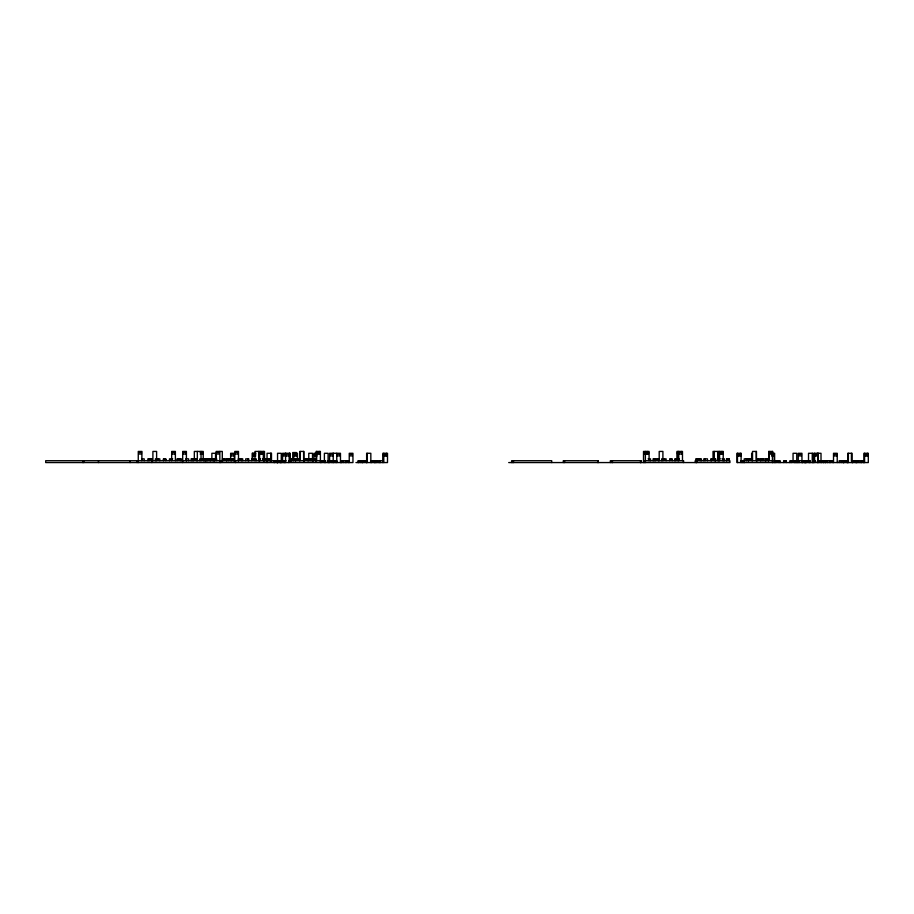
<?xml version="1.0" encoding="UTF-8"?>
<svg xmlns="http://www.w3.org/2000/svg" width="914" height="914" viewBox="0 0 914 914"><rect width="100%" height="100%" fill="white"/><g stroke="black" fill="none" stroke-linecap="round" stroke-linejoin="round"><path stroke-width="1.37" d="M200.12 452.361L202.622 452.361L202.622 454.029L200.12 454.029M316.712 452.361L319.786 452.361M677.937 452.361L678.565 452.361M255.874 453.287L252.161 453.287L252.161 459.913M317.684 453.287L313.97 453.287L313.97 459.913M770.399 453.287L774.626 453.287L774.626 462.564M316.712 454.029L319.786 454.029M677.937 454.029L678.565 454.029M252.755 454.212L255.817 454.212M285.694 454.212L283.18 454.212L283.18 455.892L285.694 455.892M317.078 454.212L314.576 454.212L314.576 455.892L317.078 455.892M737.587 454.212L740.58 454.212L740.58 455.892L737.587 455.892M771.496 454.212L773.998 454.212L773.998 455.892L771.496 455.892M864.53 454.212L867.694 454.212L867.694 455.892L864.53 455.892M252.755 455.892L255.817 455.892M141.796 458.851L144.206 458.851L144.206 460.713M172.7 458.851L169.478 458.851L169.478 460.713M185.965 458.851L188.65 458.851L188.65 460.713M216.687 458.851L206.735 458.851L206.735 460.713M259.325 458.851L260.536 458.851M262.547 458.851L267.094 458.851L267.094 460.713M299.666 458.851L291.36 458.851L291.36 460.713M303.848 458.851L312.165 458.851L312.165 460.713M648.106 458.851L650.517 458.851L650.517 460.713M679.148 458.851L674.726 458.851L674.726 460.713M718.084 458.851L720.175 458.851M721.946 458.851L724.539 458.851L724.539 460.713M729.189 458.851L726.687 458.851L726.687 460.713M752.53 458.851L744.225 458.851L744.225 460.713M756.723 458.851L765.029 458.851L765.029 460.713M163.446 459.411L165.857 459.411M215.51 459.411L216.664 459.411M231.722 459.411L234.144 459.411M263.426 459.411L264.089 459.411L263.426 460.153M267.379 459.411L269.79 459.411M313.274 459.411L315.684 459.411M669.745 459.411L672.167 459.411M765.658 459.411L768.068 459.411M163.446 460.153L165.857 460.153M216.664 460.153L215.51 460.153L215.578 453.287L211.865 453.287L211.865 459.913M231.722 460.153L234.144 460.153M267.379 460.153L269.79 460.153M313.274 460.153L315.684 460.153M669.745 460.153L672.167 460.153M765.658 460.153L768.068 460.153M137.843 460.713L45.7 460.713L45.7 462.564L352.953 462.564L352.953 453.287L349.239 453.287L349.239 462.564M138.265 460.713L277.308 460.713L277.308 462.564M281.501 460.713L286.071 460.713M320.391 460.713L288.835 460.713L288.835 462.564M327.589 460.713L335.895 460.713L335.895 462.564M370.581 460.713L378.899 460.713L378.899 462.564M382.68 460.713L379.778 460.713L379.778 462.564M643.513 460.713L683.603 460.713L683.603 462.564M740.523 460.713L772.433 460.713M798.619 460.713L789.856 460.713L789.856 462.564M812.626 460.713L815.414 460.713M818.053 460.713L825.376 460.713L825.376 462.564M847.724 460.713L839.166 460.713L839.166 462.564M851.665 460.713L859.971 460.713L859.971 462.564M863.936 460.713L861.137 460.713L861.137 462.564M277.605 461.273L280.015 461.273M346.178 461.273L348.588 461.273M375.22 461.273L375.883 461.273L375.22 462.016M783.812 461.273L786.223 461.273M808.49 461.273L807.336 461.273L807.336 462.016L808.49 462.016L808.524 453.287L813.14 453.287L813.14 461.239M814.922 461.273L813.757 461.273L813.757 462.016L814.922 462.016M817.265 461.273L817.927 461.273M821.343 461.273L823.754 461.273M830.449 461.273L832.86 461.273M853.105 461.273L854.613 461.273L854.613 462.016L853.105 462.016M861.525 461.273L863.936 461.273M277.605 462.016L280.015 462.016M346.178 462.016L348.588 462.016M783.812 462.016L786.223 462.016M817.265 462.016L817.927 462.016M821.343 462.016L823.754 462.016M830.449 462.016L832.86 462.016M861.525 462.016L863.936 462.016M355.946 462.564L387.502 462.564L387.502 453.287L382.84 453.287L382.68 462.564M508.71 462.564L729.966 462.564L729.875 460.713L695.2 460.713L695.2 462.564M867.637 453.287L867.637 455.937M867.032 454.212L867.032 455.892M865.192 454.212L865.192 455.892M864.587 453.287L864.587 462.564M863.936 462.564L863.924 453.287L868.3 453.287L868.3 462.564L736.992 462.564L736.992 453.287L741.185 453.287L741.037 462.564M863.547 460.713L863.547 462.564M861.525 460.713L861.525 462.564M857.88 460.713L857.88 462.564M856.452 460.713L856.452 462.564M853.276 461.273L853.276 462.016M852.888 461.273L852.888 462.016M852.739 460.713L852.739 462.564M852.613 461.273L852.613 462.016M852.351 460.713L852.351 462.564M852.077 462.564L852.088 453.287L847.712 453.287L847.724 462.564M851.425 453.287L851.425 461.239M848.375 453.287L848.375 462.564M847.335 460.713L847.335 462.564M847.061 460.713L847.061 462.564M844.01 460.713L844.01 462.564M843.793 461.273L843.793 462.016M843.622 460.713L843.622 462.564M843.348 460.713L843.348 462.564M843.108 460.713L843.108 462.564M841.257 460.713L841.257 462.564M837.224 462.564L837.224 453.287L833.511 453.287L833.511 462.564M832.86 462.564L832.86 460.713L830.449 460.713L830.449 462.564M829.558 462.564L829.558 460.713L825.616 460.713L825.616 462.564M827.478 460.713L827.478 462.564M823.754 460.713L823.754 462.564M823.537 461.273L823.537 462.016M823.331 460.713L823.331 462.564M821.343 460.713L821.343 462.564M821.012 461.239L821.012 453.287L814.134 453.287L814.134 462.564M820.921 460.713L820.932 462.564M818.853 460.713L818.853 462.564M818.327 453.287L818.327 461.239M817.847 453.287L817.847 462.564M817.722 460.713L817.722 462.564M817.299 453.287L817.299 455.937M815.219 454.212L815.219 455.892M814.614 453.287L814.614 461.239M813.3 460.713L813.3 462.564M812.866 460.713L812.866 462.564M812.238 453.287L812.238 462.564M810.158 462.564L810.158 460.713L805.314 460.713L805.314 462.564M809.735 460.713L809.735 462.564M808.959 460.713L808.959 462.564M806.525 460.713L806.525 462.564M805.737 460.713L805.737 462.564M805.463 460.713L805.463 462.564M804.571 462.564L804.571 460.713L799.27 460.713L799.27 462.564M804.16 460.713L804.16 462.564M802.595 460.713L802.595 462.564M802.481 460.713L802.481 462.564M801.955 461.239L801.955 453.287L798.242 453.287L798.242 462.564M801.692 460.713L801.692 462.564M797.876 461.273L797.876 462.016M797.408 460.713L797.408 462.564M796.768 461.239L796.768 453.287L793.055 453.287L793.055 461.239M796.551 460.713L796.551 462.564M795.648 460.713L795.648 462.564M794.437 460.713L794.437 462.564M791.444 461.273L791.444 462.016M791.227 460.713L791.227 462.564M786.223 462.564L786.223 460.713L783.812 460.713L783.812 462.564M780.19 462.564L780.19 460.713L775.769 460.713L775.769 462.564M778.979 460.713L778.979 462.564M772.89 460.713L772.89 462.564M772.696 460.713L772.696 451.436L768.72 451.436L768.72 460.713M772.433 451.436L772.433 462.564M771.827 452.361L771.827 454.029M769.577 452.361L769.577 454.029M768.982 451.436L768.982 459.388M768.525 460.713L768.525 458.851L765.658 458.851L765.658 460.713M768.068 458.851L768.068 460.713M766.115 458.851L766.115 460.713M762.939 458.851L762.939 460.713M761.042 458.851L761.076 460.713M760.585 458.851L760.585 460.713M757.135 458.851L757.135 460.713M756.872 458.851L756.872 460.713M756.484 460.713L756.484 451.436L752.519 451.436L752.519 460.713M756.232 451.436L756.232 460.713M752.142 453.287L752.142 459.913M751.868 458.851L751.868 460.713M751.628 453.287L751.628 459.913M748.6 458.851L748.6 460.713M748.406 458.851L748.406 460.713M748.155 458.851L748.166 460.713M746.315 458.851L746.315 460.713M744.304 460.713L744.304 462.564M743.847 460.713L743.847 462.564M742.248 460.713L742.248 462.564M740.694 453.287L740.694 455.937M740.1 454.212L740.1 455.892M738.078 454.212L738.078 455.892M737.472 453.287L737.472 462.564M729.109 458.851L729.109 460.713M726.779 458.851L726.779 460.713M723.157 460.713L723.282 451.436L718.21 451.436L718.21 459.388M723.065 458.851L723.065 460.713M721.923 451.436L721.923 454.087M721.317 452.361L721.317 454.029M720.175 452.361L720.175 454.029M719.569 451.436L719.569 460.713M719.204 459.411L719.204 460.153M718.644 458.851L718.735 460.713M718.004 460.713L718.004 451.436L713.023 451.436L713.023 459.388M715.593 460.713L715.593 458.851L711.081 458.851L711.081 460.713M715.513 458.851L715.513 460.713M714.394 458.851L714.394 460.713M714.291 451.436L714.291 459.388M711.172 458.851L711.172 460.713M707.459 460.713L707.459 458.851L703.78 458.851L703.78 460.713M705.048 458.851L705.048 460.713M701.415 460.713L701.415 458.851L695.737 458.851L695.737 460.713M700.215 458.851L700.215 460.713M697.405 459.411L697.405 460.153M696.936 458.851L696.994 460.713M682.484 460.713L682.484 451.436L676.92 451.436L676.92 459.388M681.695 451.436L681.695 454.087M678.771 451.436L678.771 460.713M677.982 451.436L677.982 460.713M677.525 452.361L677.525 454.029M675.789 458.851L675.789 460.713M672.167 460.713L672.167 458.851L669.745 458.851L669.745 460.713M666.123 460.713L666.123 458.851L661.702 458.851L661.702 460.713M662.901 460.713L662.913 451.436L659.2 451.436L659.2 460.713M662.17 459.411L662.17 460.153M658.571 460.713L658.571 458.851L653.087 458.851L653.087 460.713M655.349 458.851L655.349 460.713M654.675 459.411L654.675 460.153M654.138 458.851L654.138 460.713M649.077 460.713L649.077 451.436L643.513 451.436L643.513 462.564M647.226 451.436L647.226 454.087M646.621 452.361L646.621 454.029M645.97 452.361L645.97 454.029M645.364 451.436L645.364 462.564M644.564 460.713L644.564 462.564M640.988 462.564L640.988 460.713L610.346 460.713L610.346 462.564M640.794 460.713L640.794 462.564M640.543 460.713L640.543 462.564M612.403 460.713L612.403 462.564M611.946 460.713L611.946 462.564M598.064 462.564L598.064 460.713L563.298 460.713L563.298 462.564M597.973 460.713L597.973 462.564M564.566 460.713L564.566 462.564M551.702 462.564L551.702 460.713L511.612 460.713L511.612 462.564M513.462 460.713L513.462 462.564M512.674 460.713L512.674 462.564M386.553 453.287L386.553 455.937M385.959 454.212L385.959 455.892M384.394 454.212L384.394 455.892M383.789 453.287L383.789 462.564M380.258 460.713L380.258 462.564M376.808 460.713L376.808 462.564M375.186 460.713L375.186 462.564M374.946 460.713L374.946 462.564M374.706 460.713L374.706 462.564M371.484 460.713L371.484 462.564M370.833 462.564L370.833 453.287L366.64 453.287L366.64 462.564M367.12 453.287L367.12 462.564M366.468 462.564L366.468 460.713L358.094 460.713L358.094 462.564M362.755 460.713L362.755 462.564M362.275 460.713L362.275 462.564M362.035 460.713L362.035 462.564M360.185 460.713L360.185 462.564M358.505 460.713L358.505 462.564M348.588 462.564L348.588 460.713L346.178 460.713L346.178 462.564M345.286 462.564L345.286 460.713L341.345 460.713L341.345 462.564M343.196 460.713L343.196 462.564M341.105 460.713L341.105 462.564M340.476 462.564L340.476 453.287L329.577 453.287L329.577 461.239M336.786 460.713L336.786 462.564L336.74 453.287M333.804 460.713L333.804 462.564M333.279 453.287L333.164 462.564L333.153 460.713M333.027 453.287L333.027 455.937M331.953 460.713L331.953 462.564M329.44 460.713L329.44 462.564M329.177 461.273L329.211 462.016M328.743 460.713L328.743 462.564M328.103 462.564L328.092 453.287L324.39 453.287L324.39 461.239M325.613 462.564L325.613 460.713L321.18 460.713L321.191 462.564M325.144 461.273L325.144 462.016M324.401 460.713L324.401 462.564M320.391 462.564L320.391 451.436L316.107 451.436L316.107 460.713M319.82 451.436L319.82 454.087M319.214 452.361L319.214 454.029M317.272 452.361L317.272 454.029M316.678 451.436L316.678 460.713M315.684 460.713L315.684 458.851L313.045 458.851L313.045 460.713M315.456 458.851L315.456 460.713M313.274 458.851L313.274 460.713M312.497 461.239L312.497 453.287L308.783 453.287L308.783 459.913M310.075 458.851L310.075 460.713M308.201 458.851L308.201 460.713M307.972 458.851L307.972 460.713M304.488 458.851L304.488 460.713M304.259 458.851L304.259 460.713M303.848 460.713L303.836 451.436L299.906 451.436L299.906 459.388M303.619 451.436L303.619 460.713M300.123 451.436L300.123 460.713M299.484 458.851L299.484 460.713M297.461 459.913L297.461 453.287L293.76 453.287L293.76 459.913M296.444 456.52L296.444 452.544L292.731 452.544L292.731 459.171M295.77 458.851L295.77 460.713M295.542 458.851L295.542 460.713M295.302 458.851L295.302 460.713M293.44 458.851L293.44 460.713M291.772 458.851L291.772 460.713M290.264 461.239L290.264 453.287L282.586 453.287L282.586 461.239M289.658 454.212L289.658 455.892M289.544 453.287L289.544 461.239M289.281 453.287L289.281 461.239M285.831 453.287L285.831 455.937M285.568 453.287L285.568 462.564M284.357 460.713L284.357 462.564M283.934 460.713L283.934 462.564M281.912 460.713L281.912 462.564M281.261 462.564L281.261 453.287L277.548 453.287L277.548 462.564M280.735 462.564L280.735 460.713L277.605 460.713L277.605 462.564M280.301 460.713L280.301 462.564M280.015 460.713L280.015 462.564M277.89 460.713L277.89 462.564M276.896 460.713L276.896 462.564M274.691 460.713L274.691 462.564M274.086 460.713L274.086 462.564M271.492 461.239L271.492 453.287L267.059 453.287L267.037 462.564M271.058 453.287L271.058 461.239M270.773 453.287L270.773 461.239M270.395 460.713L270.395 458.851L267.379 458.851L267.379 460.713M269.79 458.851L269.79 460.713M267.985 458.851L267.985 460.713M266.682 458.851L266.682 460.713M265.014 458.851L265.014 460.713M264.489 459.388L264.489 451.436L259.61 451.436L259.61 460.713M264.363 458.851L264.363 460.713M263.746 458.851L263.746 460.713M263.323 451.436L263.323 460.713M262.718 452.361L262.718 454.029M261.381 452.361L261.381 454.029M260.776 451.436L260.776 454.087M259.942 458.851L259.942 460.713M259.793 459.411L259.793 460.153M259.325 460.713L259.302 451.436L254.972 451.436L254.983 460.713M258.685 451.436L258.685 460.713M256.194 460.713L256.194 458.851L251.773 458.851L251.773 460.713M255.726 459.411L255.726 460.153M255.269 454.212L255.269 455.892M253.749 454.212L253.749 455.892M253.144 453.287L253.144 455.937M252.71 453.287L252.71 459.913M248.757 460.713L248.757 458.851L245.729 458.851L245.729 460.713M248.14 458.851L248.14 460.713M242.713 460.713L242.713 458.851L238.291 458.851L238.291 460.713M241.513 458.851L241.513 460.713M238.497 460.713L238.497 451.436L234.784 451.436L234.784 460.713M235.481 460.713L235.481 462.564M234.35 461.239L234.35 453.287L230.636 453.287L230.636 459.913M234.144 460.713L234.144 458.851L231.722 458.851L231.722 460.713M230.842 460.713L230.842 458.851L226.889 458.851L226.889 460.713M228.751 458.851L228.751 460.713M226.649 460.713L226.649 458.851L222.525 458.851L222.525 460.713M222.936 458.851L222.936 460.713M222.296 460.713L222.296 451.436L216.115 451.436L216.115 460.713M220.754 460.713L220.754 462.564M219.828 451.436L219.828 462.564M214.219 458.851L214.219 460.713M212.128 458.851L212.128 460.713M210.289 458.851L210.289 460.713M210.037 458.851L210.037 460.713M207.878 458.851L207.878 460.713M205.844 460.713L205.844 458.851L199.835 458.851L199.835 460.713M205.433 458.851L205.433 460.713M204.256 458.851L204.256 460.713M203.753 458.851L203.753 460.713M203.228 459.388L203.228 451.436L194.328 451.436L194.328 459.388M201.046 451.436L201.034 460.713M200.292 459.411L200.292 460.153M197.333 451.436L197.333 460.713M196.693 460.713L196.693 458.851L191.129 458.851L191.129 460.713M193.482 458.851L193.482 460.713M192.271 458.851L192.271 460.713M186.41 460.713L186.41 451.436L182.697 451.436L182.697 462.564M186.239 458.851L186.239 460.713M181.463 460.713L181.463 458.851L177.042 458.851L177.042 460.713M180.252 458.851L180.252 460.713M175.385 460.713L175.385 451.436L171.672 451.436L171.672 460.713M165.857 460.713L165.857 458.851L163.446 458.851L163.446 460.713M159.813 460.713L159.813 458.851L155.391 458.851L155.391 460.713M156.602 460.713L156.614 451.436L152.901 451.436L152.901 460.713M152.261 460.713L152.261 458.851L147.84 458.851L147.84 460.713M151.838 460.713L151.838 462.564M149.051 458.851L149.051 460.713M141.796 460.713L141.978 451.436L138.265 451.436L138.265 462.564M137.089 460.713L137.089 462.564M130.039 460.713L130.039 462.564M98.484 460.713L98.484 462.564M83.757 460.713L83.757 462.564M82.82 460.713L82.82 462.564M141.373 452.361L138.859 452.361L138.859 454.029L141.373 454.029L141.373 452.361M174.78 452.361L172.278 452.361L172.278 454.029L174.78 454.029L174.78 452.361M185.805 452.361L183.303 452.361L183.303 454.029L185.805 454.029L185.805 452.361M219.223 452.361L216.709 452.361L216.709 454.029L219.223 454.029L219.223 452.361M237.903 452.361L235.389 452.361L235.389 454.029L237.903 454.029L237.903 452.361M263.883 452.361L260.216 452.361L260.216 454.029L263.883 454.029L263.883 452.361M648.472 452.361L644.107 452.361L644.107 454.029L648.472 454.029L648.472 452.361M681.89 452.361L679.376 452.361L679.376 454.029L681.89 454.029L681.89 452.361M722.677 452.361L718.815 452.361L718.815 454.029L722.677 454.029L722.677 452.361M772.09 452.361L769.325 452.361L769.325 454.029L772.09 454.029L772.09 452.361M233.756 454.212L231.242 454.212L231.242 455.892L233.756 455.892L233.756 454.212M288.675 454.212L286.173 454.212L286.173 455.892L288.675 455.892L288.675 454.212M296.867 454.212L294.354 454.212L294.354 455.892L296.867 455.892L296.867 454.212M332.685 454.212L330.171 454.212L330.171 455.892L332.685 455.892L332.685 454.212M339.871 454.212L337.369 454.212L337.369 455.892L339.871 455.892L339.871 454.212M352.347 454.212L349.845 454.212L349.845 455.892L352.347 455.892L352.347 454.212M386.908 454.212L383.446 454.212L383.446 455.892L386.908 455.892L386.908 454.212M801.35 454.212L798.847 454.212L798.847 455.892L801.35 455.892L801.35 454.212M817.722 454.212L814.74 454.212L814.74 455.892L817.722 455.892L817.722 454.212M836.618 454.212L834.116 454.212L834.116 455.892L836.618 455.892L836.618 454.212M151.793 459.411L150.639 459.411L150.639 460.153L151.793 460.153L151.793 459.411M158.225 459.411L157.071 459.411L157.071 460.153L158.225 460.153L158.225 459.411M172.232 459.411L171.078 459.411L171.078 460.153L172.232 460.153L172.232 459.411M178.664 459.411L177.51 459.411L177.51 460.153L178.664 460.153L178.664 459.411M196.224 459.411L195.07 459.411L195.07 460.153L196.224 460.153L196.224 459.411M202.657 459.411L201.503 459.411L201.503 460.153L202.657 460.153L202.657 459.411M213.705 459.411L213.042 460.153L213.705 459.411M224.821 459.411L223.484 459.411L223.484 460.153L224.821 460.153L224.821 459.411M227.826 459.411L227.163 460.153L227.826 459.411M239.914 459.411L238.76 459.411L238.76 460.153L239.914 460.153L239.914 459.411M254.526 459.411L253.361 459.411L253.361 460.153L254.526 460.153L254.526 459.411M295.028 459.411L294.365 460.153L295.028 459.411M298.947 459.411L297.61 459.411L297.61 460.153L298.947 460.153L298.947 459.411M306.361 459.411L305.025 459.411L305.025 460.153L306.361 460.153L306.361 459.411M309.149 459.411L308.486 460.153L309.149 459.411M658.103 459.411L656.938 459.411L656.938 460.153L658.103 460.153L658.103 459.411M664.535 459.411L663.37 459.411L663.37 460.153L664.535 460.153L664.535 459.411M678.542 459.411L677.377 459.411L677.377 460.153L678.542 460.153L678.542 459.411M698.616 459.411L697.462 459.411L697.462 460.153L698.616 460.153L698.616 459.411M713.925 459.411L712.771 459.411L712.771 460.153L713.925 460.153L713.925 459.411M747.903 459.411L747.229 460.153L747.903 459.411M751.331 459.411L749.994 459.411L749.994 460.153L751.331 460.153L751.331 459.411M758.746 459.411L757.409 459.411L757.409 460.153L758.746 460.153L758.746 459.411M762.013 459.411L761.351 460.153L762.013 459.411M276.359 461.273L275.023 461.273L275.023 462.016L276.359 462.016L276.359 461.273M283.786 461.273L282.449 461.273L282.449 462.016L283.786 462.016L283.786 461.273M323.933 461.273L322.779 461.273L322.779 462.016L323.933 462.016L323.933 461.273M330.365 461.273L328.503 461.273L328.503 462.016L330.365 462.016L330.365 461.273M342.282 461.273L341.608 462.016L342.282 461.273M361.761 461.273L361.099 462.016L361.761 461.273M365.931 461.273L364.595 461.273L364.595 462.016L365.931 462.016L365.931 461.273M373.358 461.273L372.021 461.273L372.021 462.016L373.358 462.016L373.358 461.273M777.391 461.273L776.226 461.273L776.226 462.016L777.391 462.016L777.391 461.273M792.849 461.273L791.695 461.273L791.695 462.016L792.849 462.016L792.849 461.273M826.553 461.273L825.89 462.016L826.553 461.273M842.845 461.273L842.171 462.016L842.845 461.273M847.187 461.273L845.85 461.273L845.85 462.016L847.187 462.016L847.187 461.273M856.966 461.273L856.292 462.016L856.966 461.273M856.064 462.564L856.064 460.713L856.03 462.564M696.548 462.564L696.548 460.713L696.457 462.564M304.808 460.153L304.808 459.411L304.773 460.153M213.979 460.713L213.979 458.851L213.922 460.713"/></g></svg>
